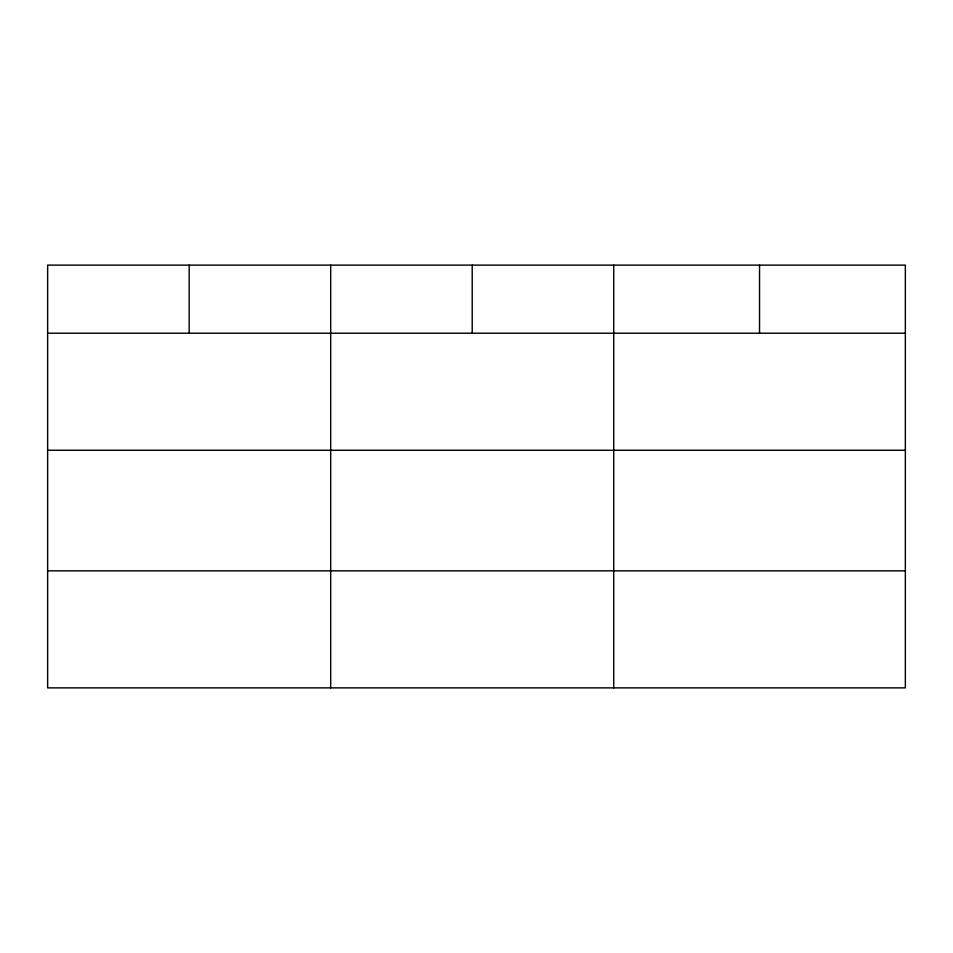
<?xml version="1.0" encoding="UTF-8"?>
<svg xmlns="http://www.w3.org/2000/svg" width="953" height="953" viewBox="0 0 953 953"><rect width="100%" height="100%" fill="white"/><g stroke="black" fill="none" stroke-linecap="round" stroke-linejoin="round"><path stroke-width="1.43" d="M905.35 450.257L905.35 265.125L47.65 265.125L47.65 687.875L905.35 687.875L905.35 450.257L47.65 450.257M47.65 333.216L905.35 333.216M47.65 570.835L905.35 570.835M759.541 265.125L759.541 333.216M613.732 265.125L613.732 687.875M472.211 265.125L472.211 333.216M330.691 265.125L330.691 687.875M189.171 265.125L189.171 333.216"/></g></svg>
